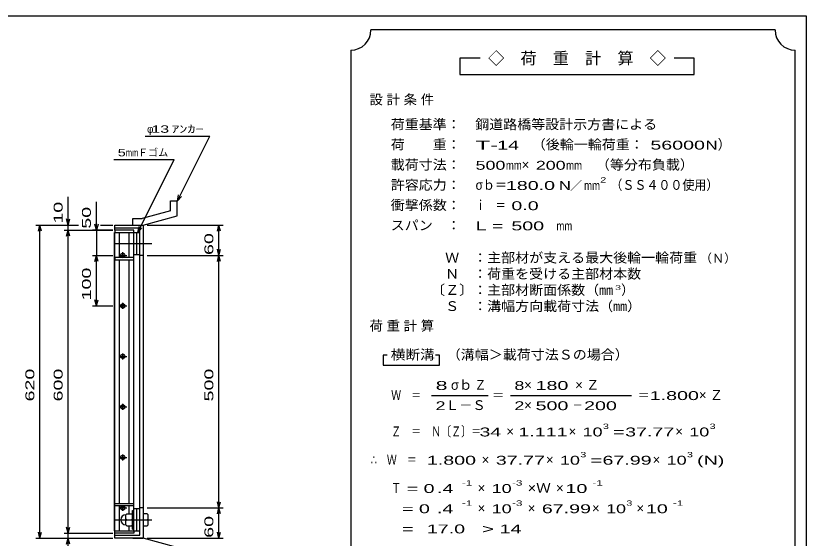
# Model space of a CAD drawing. Units: millimetres, scale not verified. Extents: x -1456 to 1385, y -1026 to 843.
# Drawn here: x -180 to 1385, y -192 to 843 of the extents above; entities that cross this region are included whole.
import ezdxf
from ezdxf.enums import TextEntityAlignment as Align

# ---------------------------------------------------------------- set-up
doc = ezdxf.new("R2010")
doc.units = ezdxf.units.MM
doc.header["$LTSCALE"] = 8
doc.linetypes.add('CHAIN', pattern=[18.5, 12, -1.5, 3.5, -1.5])
for name, color, linetype, lineweight in [('0_2', 150, 'Continuous', 25), ('16', 3, 'Continuous', 25), ('19', 6, 'Continuous', 25), ('22', 4, 'Continuous', 25), ('24', 2, 'Continuous', 25)]:
    doc.layers.add(name, color=color, linetype=linetype, lineweight=lineweight)
doc.styles.add('ベクトル', font='')
doc.styles.get('ベクトル').set_extended_font_data('ベクトル')

msp = doc.modelspace()

# ---------------------------------------------------------------- linework, layer by layer
at = {"layer": '0_2'}
for p, q in [((-1383.2, 842.8), (1384.8, 842.8)), ((1384.8, 842.8), (1384.8, -917.2))]:
    msp.add_line(p, q, dxfattribs=at)
at = {"layer": '16'}
for p, q in [((15.3, -177), (15.3, 414)), ((15.3, 414), (16, 414)), ((54, 418.5), (16, 418.5)), ((16, 418.5), (16, 414)), ((16, 414), (54, 414)), ((16, -177), (16, 414)), ((16, 414), (54, 414)), ((25.5, 364), (25.5, 414)), ((44.5, 364), (44.5, 414)), ((54, 414), (54, 418.5)), ((54, -177), (54, 414)), ((54, 414), (60, 414)), ((60, 370), (60, 414)), ((60, 414), (66, 414)), ((66, 370), (66, 414)), ((16, 364), (16, 359.5)), ((54, 364), (16, 364)), ((24, 368.5), (40, 368.5)), ((30, 371.5), (34, 371.5)), ((30, 365.5), (34, 365.5)), ((32, 364), (32, 374.5)), ((54, 370), (60, 370)), ((54, 359.5), (54, 364)), ((60, 370), (66, 370)), ((16, 359.5), (54, 359.5)), ((25.5, -122.5), (25.5, 359.5)), ((44.5, -122.5), (44.5, 359.5)), ((24, 268.5), (40, 268.5)), ((30, 271.5), (34, 271.5)), ((32, 262.5), (32, 274.5)), ((30, 265.5), (34, 265.5)), ((32, 162.5), (32, 174.5)), ((24, 168.5), (40, 168.5)), ((30, 171.5), (34, 171.5)), ((30, 165.5), (34, 165.5)), ((24, 68.5), (40, 68.5)), ((30, 71.5), (34, 71.5)), ((30, 65.5), (34, 65.5)), ((32, 62.5), (32, 74.5)), ((30, -28.5), (34, -28.5)), ((32, -37.5), (32, -25.5)), ((24, -31.5), (40, -31.5)), ((30, -34.5), (34, -34.5)), ((16, -127), (16, -122.5)), ((16, -122.5), (54, -122.5)), ((54, -127), (54, -122.5)), ((16, -127), (54, -127)), ((24, -131.5), (40, -131.5)), ((25.5, -177), (25.5, -127)), ((30, -128.5), (34, -128.5)), ((30, -134.5), (34, -134.5)), ((32, -137.5), (32, -127)), ((44.5, -142), (44.5, -127)), ((51, -173.5), (51, -136.5)), ((51, -136.5), (54, -136.5)), ((54, -133), (60, -133)), ((54, -173.5), (54, -136.5)), ((60, -177), (60, -133)), ((60, -133), (66, -133)), ((66, -177), (66, -133)), ((40, -143), (38, -145)), ((38, -165), (38, -145)), ((40, -155), (38, -153)), ((40, -155), (38, -157)), ((40, -143), (49, -143)), ((40, -155), (49, -155)), ((51, -145), (49, -143)), ((49, -155), (51, -153)), ((51, -157), (49, -155)), ((40, -167), (38, -165)), ((40, -167), (49, -167)), ((44.5, -177), (44.5, -168)), ((49, -167), (51, -165)), ((15.3, -177), (16, -177)), ((16, -177), (54, -177)), ((16, -181.5), (16, -177)), ((16, -177), (54, -177)), ((54, -181.5), (16, -181.5)), ((51, -173.5), (54, -173.5)), ((54, -177), (54, -181.5)), ((54, -177), (60, -177)), ((60, -177), (66, -177))]:
    msp.add_line(p, q, dxfattribs=at)
at = {"layer": '16', "linetype": 'CHAIN'}
for p, q in [((14.4, 392), (89.4, 392)), ((14.4, -155), (89.4, -155))]:
    msp.add_line(p, q, dxfattribs=at)
at = {"layer": '16'}
for centre, radius, start, end in [((30, 368.5), 3, 90, 270), ((32, 368.5), 4, 46.6, 133.4), ((32, 368.5), 4, 226.6, 313.4), ((34, 368.5), 3, 270, 90), ((30, 268.5), 3, 90, 270), ((32, 268.5), 4, 46.6, 133.4), ((34, 268.5), 3, 270, 90), ((32, 268.5), 4, 226.6, 313.4), ((32, 168.5), 4, 46.6, 133.4), ((30, 168.5), 3, 90, 270), ((32, 168.5), 4, 226.6, 313.4), ((34, 168.5), 3, 270, 90), ((30, 68.5), 3, 90, 270), ((32, 68.5), 4, 46.6, 133.4), ((32, 68.5), 4, 226.6, 313.4), ((34, 68.5), 3, 270, 90), ((30, -31.5), 3, 90, 270), ((32, -31.5), 4, 46.6, 133.4), ((34, -31.5), 3, 270, 90), ((32, -31.5), 4, 226.6, 313.4), ((30, -131.5), 3, 90, 270), ((32, -131.5), 4, 46.6, 133.4), ((32, -131.5), 4, 226.6, 313.4), ((34, -131.5), 3, 270, 90), ((38, -155), 10, 90, 270)]:
    msp.add_arc(centre, radius, start, end, dxfattribs=at)
at = {"layer": '19'}
for p, q in [((126.6, 476.6), (139.6, 476.6)), ((126.6, 456.6), (126.6, 476.6)), ((139.6, 446.6), (139.6, 476.6)), ((126.6, 456.6), (70.3, 441.5)), ((52, 441.5), (70.3, 441.5)), ((52, 428.5), (52, 441.5)), ((72, 428.5), (139.6, 446.6)), ((16, 418.5), (16, 428.5)), ((16, 428.5), (72, 428.5)), ((66, 422.5), (16, 422.5)), ((52, 428.5), (72, 428.5)), ((66, -185.5), (66, 422.5)), ((72, 428.5), (72, -191.5)), ((72, 368.5), (66, 368.5)), ((72, -131.5), (66, -131.5)), ((80, -143), (72, -143)), ((72, -143), (72, -167)), ((72, -155), (80, -155)), ((82, -145), (80, -143)), ((82, -153), (80, -155)), ((80, -155), (82, -157)), ((82, -165), (82, -145)), ((72, -167), (80, -167)), ((80, -167), (82, -165)), ((16, -191.5), (16, -181.5)), ((16, -185.5), (66, -185.5)), ((72, -191.5), (16, -191.5)), ((52, -191.5), (72, -191.5)), ((139.6, -209.6), (72, -191.5))]:
    msp.add_line(p, q, dxfattribs=at)
at = {"layer": '22'}
for p, q in [((76, 604.5), (204, 604.5)), ((140, 476.5), (204, 604.5)), ((14, 558), (134, 558)), ((62, 414), (134, 558)), ((140, 476.5), (142.4, 488.2)), ((140, 476.5), (148, 485.3)), ((-76, 428.5), (-76, 484.5)), ((-20, 418.5), (-20, 474.5)), ((-76, 428.5), (-79.2, 440.5)), ((-76, 428.5), (-72.8, 440.5)), ((-140, 428.5), (-56, 428.5)), ((-135.2, 416.5), (-132, 428.5)), ((-128.8, 416.5), (-132, 428.5)), ((-132, -191.5), (-132, 428.5)), ((-84, 428.5), (-56, 428.5)), ((-76, 418.5), (-76, 428.5)), ((-20, 418.5), (-23.2, 430.5)), ((-16.8, 430.5), (-20, 418.5)), ((-12, 428.5), (12, 428.5)), ((-12, 428.5), (12, 428.5)), ((62, 414), (64.4, 425.7)), ((62, 414), (70, 422.8)), ((80, 428.5), (230.4, 428.5)), ((219.2, 416.5), (222.4, 428.5)), ((225.6, 416.5), (222.4, 428.5)), ((222.4, 368.5), (222.4, 428.5)), ((-84, 418.5), (12, 418.5)), ((-79.2, 406.5), (-76, 418.5)), ((-72.8, 406.5), (-76, 418.5)), ((-76, -181.5), (-76, 418.5)), ((12, 418.5), (-28, 418.5)), ((-20, 418.5), (-20, 368.5)), ((222.4, 368.5), (219.2, 380.5)), ((222.4, 368.5), (225.6, 380.5)), ((-28, 368.5), (12, 368.5)), ((-23.2, 356.5), (-20, 368.5)), ((-16.8, 356.5), (-20, 368.5)), ((-20, 268.5), (-20, 368.5)), ((80, 368.5), (230.4, 368.5)), ((219.2, 356.5), (222.4, 368.5)), ((225.6, 356.5), (222.4, 368.5)), ((222.4, -131.5), (222.4, 368.5)), ((-28, 268.5), (12, 268.5)), ((-20, 268.5), (-23.2, 280.5)), ((-20, 268.5), (-16.8, 280.5)), ((222.4, -131.5), (219.2, -119.5)), ((222.4, -131.5), (225.6, -119.5)), ((80, -131.5), (230.4, -131.5)), ((219.2, -143.5), (222.4, -131.5)), ((225.6, -143.5), (222.4, -131.5)), ((222.4, -191.5), (222.4, -131.5)), ((-76, -181.5), (-79.2, -169.5)), ((-76, -181.5), (-72.8, -169.5)), ((-132, -191.5), (-135.2, -179.5)), ((-132, -191.5), (-128.8, -179.5)), ((-84, -181.5), (12, -181.5)), ((-76, -191.5), (-76, -181.5)), ((222.4, -191.5), (219.2, -179.5)), ((222.4, -191.5), (225.6, -179.5)), ((-140, -191.5), (12, -191.5)), ((-84, -191.5), (12, -191.5)), ((-79.2, -203.5), (-76, -191.5)), ((-72.8, -203.5), (-76, -191.5)), ((-76, -247.5), (-76, -191.5)), ((80, -191.5), (230.4, -191.5))]:
    msp.add_line(p, q, dxfattribs=at)
at = {"layer": '24', "color": 4}
for p, q in [((1323.2, 814.8), (523.2, 814.8)), ((483.2, 774.8), (483.2, -465.2)), ((1363.2, -465.2), (1363.2, 774.8)), ((739.2, 758.8), (699.2, 758.8)), ((699.2, 758.8), (699.2, 726.8)), ((1163.2, 758.8), (1123.2, 758.8)), ((1163.2, 726.8), (1163.2, 758.8)), ((699.2, 726.8), (1163.2, 726.8)), ((555.2, 170.8), (547.2, 170.8)), ((547.2, 170.8), (547.2, 150.8)), ((659.2, 170.8), (651.2, 170.8)), ((659.2, 150.8), (659.2, 170.8)), ((547.2, 150.8), (659.2, 150.8)), ((643.2, 90.8), (755.2, 90.8)), ((799.2, 90.8), (1039.2, 90.8))]:
    msp.add_line(p, q, dxfattribs=at)
for centre, start, end in [((483.2, 814.8), 270, 0), ((1363.2, 814.8), 180, 270)]:
    msp.add_arc(centre, 40, start, end, dxfattribs=at)

# ---------------------------------------------------------------- texts
at = {"layer": '22', "color": 2, "style": 'ベクトル'}
for s, height, width, p in [(' 13 ', 14.66, 1.6, (80, 618.5)), ('ｱﾝｶｰ', 14.66, 1.6, (128, 618.5)), ('5', 14.7, 1.45, (22, 572)), ('mm', 14.66, 0.75, (38, 572))]:
    msp.add_text(s, height=height, dxfattribs=dict(at, width=width)).set_placement(p, align=Align.MIDDLE_LEFT)
for s, height, p in [('φ', 14.7, (80, 618.5)), ('Ｆゴム', 14.66, (62, 572))]:
    msp.add_text(s, height=height, dxfattribs=at).set_placement(p, align=Align.MIDDLE_LEFT)
at = {"layer": '22', "color": 2, "style": 'ベクトル', "width": 1.65}
for s, p in [(' 10 ', (-96, 420.5)), (' 50 ', (-40, 410.5)), (' 60 ', (202.4, 358.5)), (' 100 ', (-40, 268.5)), (' 620 ', (-152, 68.5)), (' 600 ', (-96, 68.5)), (' 500 ', (202.4, 68.5)), (' 60 ', (202.4, -201.5))]:
    msp.add_text(s, height=17.6, rotation=90, dxfattribs=at).set_placement(p, align=Align.MIDDLE_LEFT)
at = {"layer": '24', "style": 'ベクトル'}
for s, height, p in [('◇\u3000荷\u3000重\u3000計\u3000算\u3000◇', 23.46, (755.2, 758.8)), ('）', 19.4, (1209.6, 588)), ('×', 19.4, (821.6, 548)), ('／', 17.6, (917.2, 506.8)), ('（Ｎ）', 17.6, (1174.4, 362.8)), ('）', 19.4, (1018.4, 300)), ('σｂ', 19.35, (681.6, 112)), ('×', 19.4, (826.4, 112)), ('Ｌ－Ｓ', 19.35, (671.2, 72)), ('×', 19.4, (826.4, 72)), ('×', 19.4, (791.2, 20)), ('×', 19.4, (914.4, 20)), ('×', 19.4, (1125.6, 20)), ('×', 19.4, (742.4, -36)), ('×', 19.4, (869.6, -36)), ('×', 19.4, (1080.8, -36)), ('×', 19.4, (734.4, -92)), ('×', 19.4, (889.6, -92)), ('×', 19.4, (734.4, -132)), ('×', 19.4, (833.6, -132)), ('×', 19.4, (960.8, -132)), ('×', 19.4, (1048.8, -132))]:
    msp.add_text(s, height=height, dxfattribs=at).set_placement(p, align=Align.MIDDLE_LEFT)
for s, height, width, p in [('荷重基準：\u3000', 19.35, 1.05, (562.4, 628)), ('鋼道路橋等設計示方書による', 19.35, 1.05, (729.6, 628)), ('荷\u3000\u3000重：\u3000', 19.35, 1.05, (562.4, 588)), ('T-', 17.6, 2, (730.4, 586.8)), (' 14 ', 17.6, 1.65, (762.4, 586.8)), ('（後輪一輪荷重：', 19.35, 1.05, (841.6, 588)), (' 56000', 17.6, 1.65, (1065.6, 586.8)), ('N', 17.6, 1.4, (1185.6, 586.8)), ('載荷寸法：\u3000', 19.35, 1.05, (562.4, 548)), ('500', 17.6, 1.5, (730.4, 546.8)), ('mm', 17.6, 0.8, (790.4, 546.8)), ('200', 17.6, 1.5, (849.6, 546.8)), ('mm', 17.6, 0.8, (909.6, 546.8)), ('\u3000（等分布負載）', 19.35, 1.05, (940.8, 548)), ('許容応力：\u3000', 19.35, 1.05, (562.4, 508)), ('σｂ＝', 19.35, 0.9, (730.4, 508)), ('2', 10.6, 1.5, (977.2, 518)), ('（ＳＳ４００使用）', 19.35, 0.9, (997.2, 508)), ('180.0', 17.6, 1.65, (790.4, 506.8)), ('N', 17.6, 1.4, (895.2, 506.8)), ('mm', 17.6, 0.8, (945.2, 506.8)), ('衝撃係数：\u3000', 19.35, 1.05, (562.4, 468)), ('ｉ\u3000＝', 19.35, 0.75, (730.4, 468)), (' 0.0', 17.6, 1.65, (790.4, 466.8)), ('スパン\u3000：\u3000', 19.35, 1.05, (562.4, 428)), ('L =', 17.6, 1.65, (730.4, 426.8)), (' 500 ', 17.6, 1.65, (790.4, 426.8)), ('mm', 17.6, 0.8, (890.4, 426.8)), ('\u3000Ｗ\u3000：主部材が支える最大後輪一輪荷重', 19.35, 1.05, (642.4, 364)), ('\u3000Ｎ\u3000：荷重を受ける主部材本数', 19.35, 1.05, (642.4, 332)), ('〔Ｚ〕：主部材断面係数（㎜', 19.35, 1.05, (642.4, 300)), ('3', 8.8, 1.8, (1006.4, 304.8)), ('\u3000Ｓ\u3000：溝幅方向載荷寸法（㎜）', 19.35, 1.05, (642.4, 268)), ('横断溝', 19.35, 1.1, (562.4, 172)), ('\u3000（溝幅＞載荷寸法Ｓの場合）', 19.35, 1.05, (645.6, 172)), ('8', 17.6, 1.8, (651.2, 110.8)), ('Ｚ', 19.4, 0.9, (728, 112)), ('8', 17.6, 1.5, (807.2, 110.8)), (' 180 ', 17.6, 1.65, (838.4, 110.8)), ('Ｗ\u3000＝', 19.35, 0.75, (563.2, 92)), ('＝', 19.4, 0.9, (763.2, 92)), ('＝', 19.4, 0.9, (1051.2, 92)), ('1.800', 17.6, 1.65, (1075.2, 90.8)), ('2', 17.6, 1.5, (651.2, 70.8)), ('2', 17.6, 1.5, (807.2, 70.8)), (' 500 ', 17.6, 1.65, (838.4, 70.8)), (' 200 ', 17.6, 1.65, (934.4, 70.8)), ('－', 19.4, 0.75, (922.4, 72)), ('Ｚ\u3000＝\u3000Ｎ〔Ｚ〕＝', 19.35, 0.75, (563.2, 20)), ('3', 10.6, 1.5, (982.4, 30)), ('3', 10.6, 1.5, (1193.6, 30)), (' 34 ', 17.6, 1.65, (727.2, 18.8)), ('1.111', 17.6, 1.65, (815.2, 18.8)), ('10', 17.6, 1.5, (942.4, 18.8)), ('=', 17.6, 1.7, (1002.4, 18.8)), ('37.77', 17.6, 1.65, (1026.4, 18.8)), ('10', 17.6, 1.5, (1153.6, 18.8)), ('∴\u3000Ｗ\u3000＝', 19.35, 0.75, (523.2, -36)), (' 1.800', 17.6, 1.65, (623.2, -37.2)), ('37.77', 17.6, 1.65, (770.4, -37.2)), ('10', 17.6, 1.5, (897.6, -37.2)), ('3', 10.6, 1.5, (937.6, -26)), ('67.99', 17.6, 1.65, (981.6, -37.2)), ('10', 17.6, 1.5, (1108.8, -37.2)), ('3', 10.6, 1.5, (1148.8, -26)), ('(N)', 17.6, 1.65, (1168.8, -37.2)), ('=', 17.6, 1.7, (957.6, -37.2)), ('-1', 10.56, 1.65, (703.2, -82)), ('-3', 10.56, 1.65, (802.4, -82)), ('-1', 10.56, 1.65, (961.6, -82)), ('Ｔ', 19.4, 0.75, (563.2, -92)), (' = 0', 17.6, 1.65, (583.2, -93.2)), (' .4 ', 17.6, 1.65, (643.2, -93.2)), ('10', 17.6, 1.5, (762.4, -93.2)), ('×Ｗ', 19.35, 1.1, (833.6, -92)), (' 10 ', 17.6, 1.65, (897.6, -93.2)), ('  = 0', 17.6, 1.65, (563.2, -133.2)), (' .4 ', 17.6, 1.65, (643.2, -133.2)), ('-1', 10.56, 1.65, (703.2, -122)), ('10', 17.6, 1.5, (762.4, -133.2)), ('-3', 10.56, 1.65, (802.4, -122)), ('67.99', 17.6, 1.65, (861.6, -133.2)), ('10', 17.6, 1.5, (988.8, -133.2)), ('3', 10.6, 1.5, (1028.8, -122)), (' 10 ', 17.6, 1.65, (1056.8, -133.2)), ('-1', 10.56, 1.65, (1120.8, -122)), ('  =', 17.6, 1.65, (563.2, -173.2)), (' 17.0', 17.6, 1.65, (623.2, -173.2)), ('>', 17.6, 1.7, (743.2, -173.2)), (' 14 ', 17.6, 1.65, (767.2, -173.2))]:
    msp.add_text(s, height=height, dxfattribs=dict(at, width=width)).set_placement(p, align=Align.MIDDLE_LEFT)
at = {"layer": '24', "char_height": 19.35, "attachment_point": 4, "style": 'ベクトル'}
for s, insert in [('\\T1.28;設計条件', (520.4, 676)), ('\\T1.28;荷重計算', (520.4, 228)), ('\\T1.42;×Ｚ', (927.6, 112)), ('\\T1.42;×Ｚ', (1172.4, 92))]:
    msp.add_mtext(s, dxfattribs=dict(at, insert=insert))

doc.saveas('drawing.dxf')
